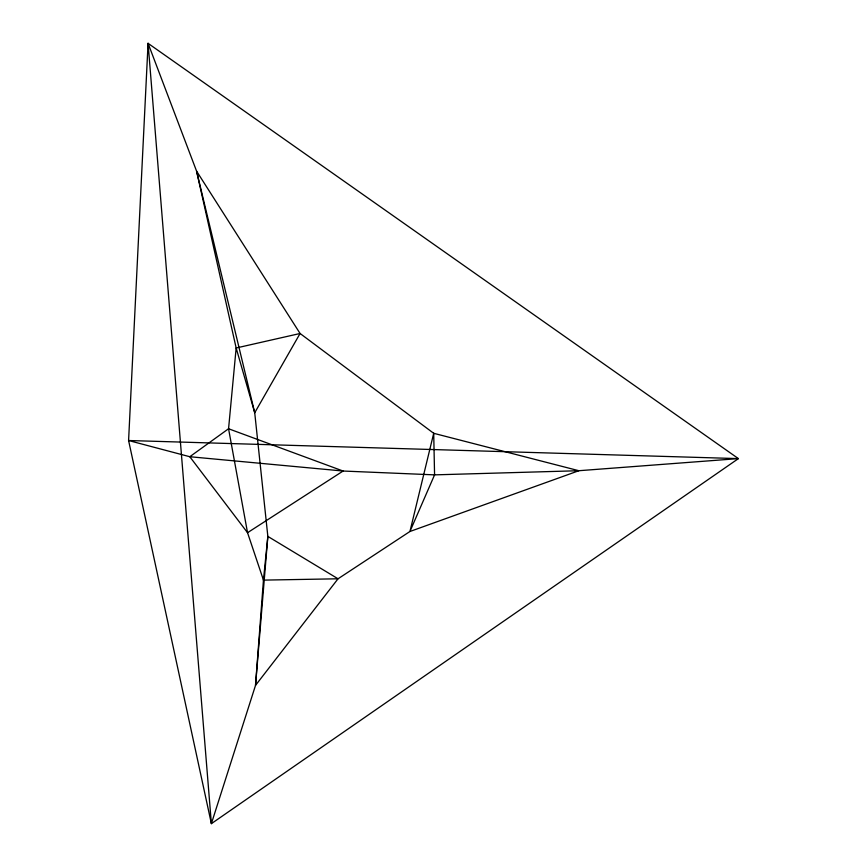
<?xml version="1.0" encoding="UTF-8"?>
<svg xmlns="http://www.w3.org/2000/svg" width="867" height="867" viewBox="0 0 867 867"><rect width="100%" height="100%" fill="white"/><g stroke="black" fill="none" stroke-linecap="round" stroke-linejoin="round"><path stroke-width="1.3" d="M148.073 43.35L128.587 440.523L211.375 823.65L738.413 458.61L148.073 43.35L211.375 823.65L255.516 685.374L267.849 536.402L254.725 412.768L196.571 171.124L148.073 43.35M263.449 580.121L255.516 685.374L338.032 578.788L409.939 531.493L578.863 470.716L738.413 458.61L128.587 440.523L189.797 456.725L343.104 471.03L434.573 474.867L578.863 470.716L433.706 433.305L300.08 333.492L196.571 171.124L236.16 347.992L254.725 412.768L300.08 333.492L236.16 347.992L228.563 428.753L247.539 532.706L263.449 580.121L338.032 578.788L267.849 536.402L263.449 580.121M433.706 433.305L409.939 531.493L434.573 474.867L433.706 433.305M228.563 428.753L189.797 456.725L247.539 532.706L343.104 471.03L228.563 428.753"/></g></svg>
